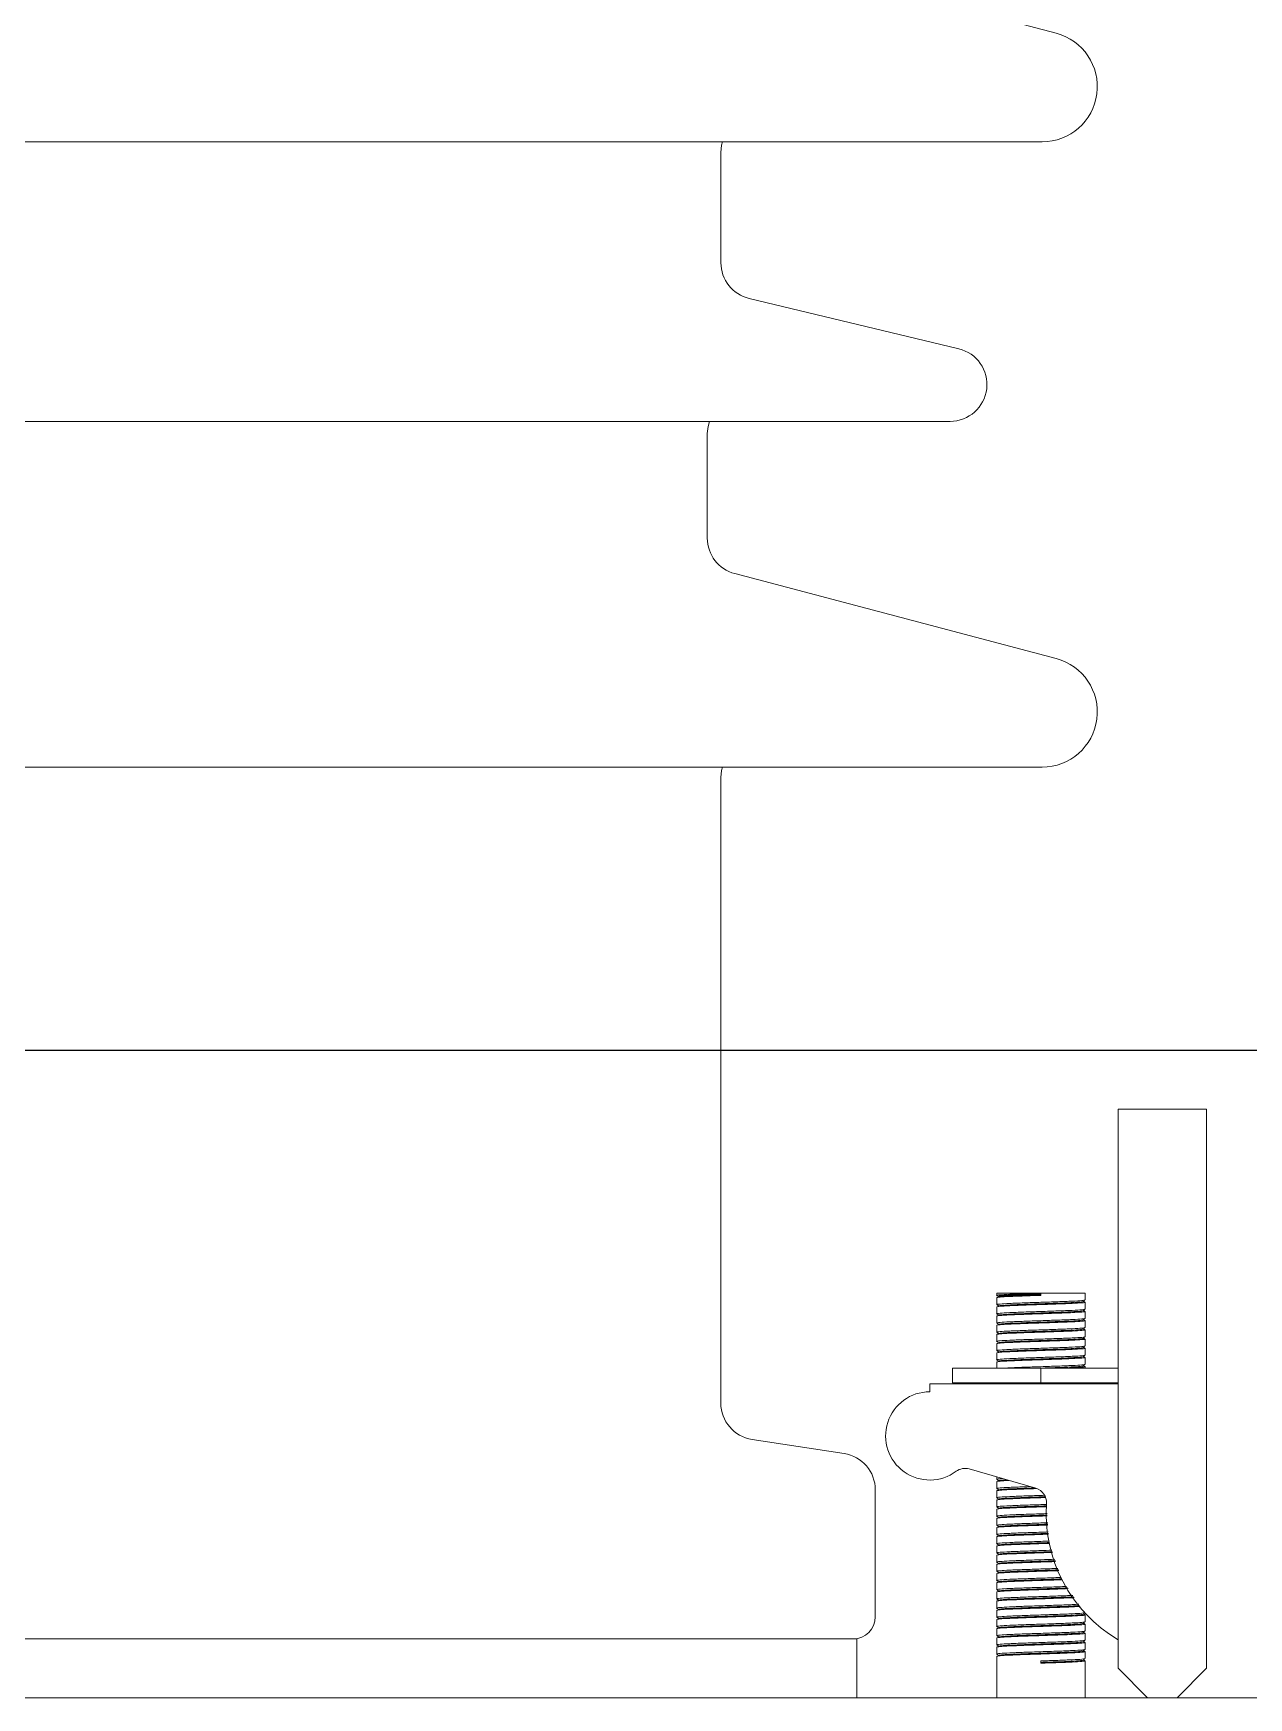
# Model space of a CAD drawing. Header units: millimetres. Extents: x 51507 to 66627, y -17810 to -7118.
# Drawn here: x 53338 to 53503.2, y -9228.1 to -9001.9 of the extents above; entities that cross this region are included whole.
import ezdxf

# ---------------------------------------------------------------- set-up
doc = ezdxf.new("R2010")
doc.units = ezdxf.units.MM
doc.header["$LTSCALE"] = 10
doc.layers.get('Defpoints').update_dxf_attribs({"lineweight": 25})
doc.layers.add('粗实线', color=4, linetype='Continuous', lineweight=18)

msp = doc.modelspace()

# ---------------------------------------------------------------- linework, layer by layer
at = {"layer": 'Defpoints'}
msp.add_line((51507.409, -9140.11), (66627.409, -9140.11), dxfattribs=at)
at = {"layer": '粗实线'}
for p, q in [((53476.994, -9001.861), (53433.298, -8990.307)), ((53239.741, -9016.611), (53475.076, -9016.611)), ((53431.418, -9033.043), (53431.418, -9018.043)), ((53463.744, -9044.75), (53435.25, -9037.905)), ((53252.241, -9054.611), (53462.576, -9054.611)), ((53429.576, -9070.473), (53429.576, -9056.269)), ((53476.994, -9086.861), (53433.298, -9075.307)), ((53239.741, -9101.611), (53475.076, -9101.611)), ((53431.409, -9188.052), (53431.418, -9103.043)), ((53497.409, -9148.112), (53485.409, -9148.112)), ((53485.409, -9148.112), (53485.409, -9183.112)), ((53497.409, -9148.112), (53497.409, -9183.112)), ((53468.909, -9173.112), (53468.909, -9173.424)), ((53468.909, -9173.112), (53474.909, -9173.112)), ((53468.909, -9173.733), (53468.909, -9174.674)), ((53474.909, -9173.112), (53474.909, -9173.42)), ((53474.909, -9173.112), (53480.909, -9173.112)), ((53480.909, -9174.049), (53480.909, -9173.112)), ((53480.909, -9175.299), (53480.909, -9174.358)), ((53468.909, -9174.983), (53468.909, -9175.924)), ((53468.909, -9176.233), (53468.909, -9177.174)), ((53480.909, -9176.549), (53480.909, -9175.608)), ((53468.909, -9177.483), (53468.909, -9178.424)), ((53468.909, -9178.733), (53468.909, -9179.674)), ((53480.909, -9177.799), (53480.909, -9176.858)), ((53480.909, -9179.049), (53480.909, -9178.108)), ((53468.909, -9179.983), (53468.909, -9180.924)), ((53468.909, -9181.233), (53468.909, -9182.174)), ((53480.909, -9180.299), (53480.909, -9179.358)), ((53480.909, -9181.549), (53480.909, -9180.608)), ((53462.909, -9183.324), (53462.909, -9185.324)), ((53474.909, -9183.324), (53462.909, -9183.324)), ((53468.909, -9182.483), (53468.909, -9183.324)), ((53474.909, -9183.324), (53474.909, -9185.324)), ((53485.409, -9183.324), (53474.909, -9183.324)), ((53480.909, -9182.799), (53480.909, -9181.858)), ((53480.909, -9183.324), (53480.909, -9183.108)), ((53485.409, -9183.112), (53485.409, -9224.112)), ((53497.409, -9183.112), (53497.409, -9224.112)), ((53459.81, -9185.424), (53459.81, -9186.524)), ((53485.409, -9185.424), (53459.81, -9185.424)), ((53474.909, -9185.324), (53462.909, -9185.324)), ((53468.909, -9185.324), (53468.909, -9185.424)), ((53485.409, -9185.324), (53474.909, -9185.324)), ((53448.169, -9194.921), (53435.649, -9192.995)), ((53465.151, -9197.016), (53474.222, -9199.649)), ((53468.909, -9198.107), (53468.909, -9198.424)), ((53468.909, -9198.733), (53468.909, -9199.674)), ((53452.409, -9217.112), (53452.409, -9199.863)), ((53468.909, -9199.983), (53468.909, -9200.924)), ((53468.909, -9201.233), (53468.909, -9202.174)), ((53468.909, -9202.483), (53468.909, -9203.424)), ((53468.909, -9203.733), (53468.909, -9204.674)), ((53468.909, -9204.983), (53468.909, -9205.924)), ((53468.909, -9206.233), (53468.909, -9207.174)), ((53468.909, -9207.483), (53468.909, -9208.424)), ((53468.909, -9208.733), (53468.909, -9209.674)), ((53468.909, -9209.983), (53468.909, -9210.924)), ((53468.909, -9211.233), (53468.909, -9212.174)), ((53468.909, -9212.483), (53468.909, -9213.424)), ((53468.909, -9213.733), (53468.909, -9214.674)), ((53468.909, -9214.983), (53468.909, -9215.924)), ((53468.909, -9216.233), (53468.909, -9217.174)), ((53480.909, -9217.799), (53480.909, -9216.858)), ((53468.909, -9217.483), (53468.909, -9218.424)), ((53468.909, -9218.733), (53468.909, -9219.674)), ((53480.909, -9219.049), (53480.909, -9218.108)), ((53480.909, -9220.299), (53480.909, -9219.358)), ((53357.409, -9220.112), (53306.673, -9220.112)), ((53449.909, -9220.112), (53357.409, -9220.112)), ((53449.909, -9228.112), (53449.909, -9220.112)), ((53468.909, -9219.983), (53468.909, -9220.924)), ((53468.909, -9221.233), (53468.909, -9222.174)), ((53480.909, -9221.549), (53480.909, -9220.608)), ((53480.909, -9222.799), (53480.909, -9221.858)), ((53468.909, -9222.483), (53468.909, -9228.112)), ((53474.909, -9223.42), (53474.909, -9223.112)), ((53480.909, -9228.112), (53480.909, -9223.108)), ((53485.409, -9224.112), (53489.409, -9228.112)), ((53493.409, -9228.112), (53497.409, -9224.112)), ((53177.409, -9228.112), (54157.409, -9228.112))]:
    msp.add_line(p, q, dxfattribs=at)
for points in [[(53431.418, -9018.043), (53431.514, -9017.068), (53431.627, -9016.611)], [(53429.576, -9056.269), (53429.673, -9055.293), (53429.859, -9054.611)], [(53431.418, -9103.043), (53431.514, -9102.067), (53431.627, -9101.611)]]:
    msp.add_lwpolyline(points, dxfattribs=at)
for centre, radius, start, end in [((53475.076, -9009.111), 7.5, 270, 75.18856), ((53436.418, -9033.043), 5, 180, 256.49205), ((53462.576, -9049.611), 5, 270, 76.49205), ((53434.576, -9070.473), 5, 180, 255.18856), ((53475.076, -9094.111), 7.5, 270, 75.18856), ((53459.81, -9192.524), 6, 90, 306.71656), ((53436.409, -9188.053), 5, 179.99382, 261.25384), ((53447.409, -9199.863), 5, 0, 81.25384), ((53464.593, -9198.937), 2, 73.81735, 126.71656), ((53473.665, -9201.569), 2, 356.18496, 73.81735), ((53495.616, -9203.033), 20, 176.18496, 239.31131), ((53449.409, -9217.112), 3, 270, 0)]:
    msp.add_arc(centre, radius, start, end, dxfattribs=at)
for points, knots in [([(53474.909, -9173.112), (53474.125, -9173.138), (53472.557, -9173.19), (53470.541, -9173.268), (53469.276, -9173.346), (53468.756, -9173.402), (53468.949, -9173.431), (53468.973, -9173.435)], [0, 0, 0, 0, 1.4695606, 2.9391213, 4.4086819, 5.8782426, 6.0836959, 6.0836959, 6.0836959, 6.0836959]), ([(53480.909, -9174.049), (53480.819, -9174.075), (53480.638, -9174.127), (53479.251, -9174.205), (53477.268, -9174.283), (53474.907, -9174.362), (53472.557, -9174.44), (53470.541, -9174.518), (53469.276, -9174.596), (53468.756, -9174.652), (53468.949, -9174.681), (53468.973, -9174.685)], [0, 0, 0, 0, 1.4860668, 2.9721336, 4.4582004, 5.9442673, 7.4303341, 8.9164009, 10.4024677, 11.8885345, 12.0962955, 12.0962955, 12.0962955, 12.0962955]), ([(53480.845, -9174.347), (53480.869, -9174.35), (53481.061, -9174.38), (53480.541, -9174.436), (53479.277, -9174.514), (53477.261, -9174.592), (53474.911, -9174.67), (53472.55, -9174.748), (53470.567, -9174.826), (53469.179, -9174.905), (53468.999, -9174.957), (53468.909, -9174.983)], [0, 0, 0, 0, 0.207761, 1.6938278, 3.1798946, 4.6659615, 6.1520283, 7.6380951, 9.1241619, 10.6102287, 12.0962955, 12.0962955, 12.0962955, 12.0962955]), ([(53468.918, -9173.435), (53468.95, -9173.453), (53469.014, -9173.49), (53469.077, -9173.527), (53469.109, -9173.545)], [0, 0, 0, 0, 0.11047373, 0.22094307, 0.22094307, 0.22094307, 0.22094307]), ([(53474.909, -9173.31), (53474.148, -9173.336), (53472.625, -9173.388), (53470.705, -9173.466), (53469.362, -9173.544), (53469.188, -9173.596), (53469.1, -9173.622)], [0, 0, 0, 0, 1.4558524, 2.9117047, 4.3675571, 5.8214592, 5.8214592, 5.8214592, 5.8214592]), ([(53480.718, -9174.247), (53480.631, -9174.273), (53480.456, -9174.326), (53479.113, -9174.404), (53477.192, -9174.482), (53474.909, -9174.56), (53472.625, -9174.638), (53470.705, -9174.716), (53469.362, -9174.794), (53469.188, -9174.846), (53469.1, -9174.872)], [0, 0, 0, 0, 1.455684, 2.9113679, 4.3670519, 5.8227359, 7.2784198, 8.7341038, 10.1897878, 11.6435217, 11.6435217, 11.6435217, 11.6435217]), ([(53480.708, -9174.17), (53480.74, -9174.152), (53480.804, -9174.115), (53480.868, -9174.078), (53480.9, -9174.06)], [0, 0, 0, 0, 0.11046934, 0.22094307, 0.22094307, 0.22094307, 0.22094307]), ([(53480.9, -9174.347), (53480.868, -9174.329), (53480.804, -9174.292), (53480.74, -9174.255), (53480.708, -9174.237)], [0, 0, 0, 0, 0.11047373, 0.22094307, 0.22094307, 0.22094307, 0.22094307]), ([(53480.837, -9175.311), (53480.757, -9175.333), (53480.581, -9175.381), (53479.246, -9175.455), (53477.269, -9175.533), (53474.907, -9175.612), (53472.557, -9175.69), (53470.541, -9175.768), (53469.276, -9175.846), (53468.756, -9175.902), (53468.949, -9175.931), (53468.973, -9175.935)], [0, 0, 0, 0, 1.2690968, 2.7753094, 4.281522, 5.7877346, 7.2939472, 8.8001598, 10.3063724, 11.812585, 12.0231626, 12.0231626, 12.0231626, 12.0231626]), ([(53480.837, -9176.561), (53480.757, -9176.583), (53480.581, -9176.631), (53479.246, -9176.705), (53477.269, -9176.783), (53474.907, -9176.862), (53472.557, -9176.94), (53470.541, -9177.018), (53469.276, -9177.096), (53468.756, -9177.152), (53468.949, -9177.181), (53468.973, -9177.185)], [0, 0, 0, 0, 1.2690968, 2.7753094, 4.281522, 5.7877346, 7.2939472, 8.8001598, 10.3063724, 11.812585, 12.0231626, 12.0231626, 12.0231626, 12.0231626]), ([(53480.845, -9175.597), (53480.869, -9175.6), (53481.061, -9175.63), (53480.541, -9175.686), (53479.277, -9175.764), (53477.261, -9175.842), (53474.911, -9175.92), (53472.55, -9175.998), (53470.567, -9176.076), (53469.179, -9176.155), (53468.999, -9176.207), (53468.909, -9176.233)], [0, 0, 0, 0, 0.207761, 1.6938278, 3.1798946, 4.6659615, 6.1520283, 7.6380951, 9.1241619, 10.6102287, 12.0962955, 12.0962955, 12.0962955, 12.0962955]), ([(53468.918, -9174.685), (53468.95, -9174.703), (53469.014, -9174.74), (53469.077, -9174.777), (53469.109, -9174.795)], [0, 0, 0, 0, 0.11047373, 0.22094307, 0.22094307, 0.22094307, 0.22094307]), ([(53468.918, -9175.935), (53468.95, -9175.953), (53469.014, -9175.99), (53469.077, -9176.027), (53469.109, -9176.045)], [0, 0, 0, 0, 0.11047373, 0.22094307, 0.22094307, 0.22094307, 0.22094307]), ([(53480.718, -9175.497), (53480.631, -9175.523), (53480.456, -9175.576), (53479.113, -9175.654), (53477.192, -9175.732), (53474.909, -9175.81), (53472.625, -9175.888), (53470.705, -9175.966), (53469.362, -9176.044), (53469.188, -9176.096), (53469.1, -9176.122)], [0, 0, 0, 0, 1.455684, 2.9113679, 4.3670519, 5.8227359, 7.2784198, 8.7341038, 10.1897878, 11.6435217, 11.6435217, 11.6435217, 11.6435217]), ([(53480.708, -9175.42), (53480.74, -9175.402), (53480.804, -9175.365), (53480.868, -9175.328), (53480.9, -9175.31)], [0, 0, 0, 0, 0.11046934, 0.22094307, 0.22094307, 0.22094307, 0.22094307]), ([(53480.9, -9175.597), (53480.868, -9175.579), (53480.804, -9175.542), (53480.74, -9175.505), (53480.708, -9175.487)], [0, 0, 0, 0, 0.11047373, 0.22094307, 0.22094307, 0.22094307, 0.22094307]), ([(53480.708, -9176.67), (53480.74, -9176.652), (53480.804, -9176.615), (53480.868, -9176.578), (53480.9, -9176.56)], [0, 0, 0, 0, 0.11046934, 0.22094307, 0.22094307, 0.22094307, 0.22094307]), ([(53480.909, -9177.799), (53480.819, -9177.825), (53480.638, -9177.877), (53479.251, -9177.955), (53477.268, -9178.033), (53474.907, -9178.112), (53472.557, -9178.19), (53470.541, -9178.268), (53469.276, -9178.346), (53468.756, -9178.402), (53468.949, -9178.431), (53468.973, -9178.435)], [0, 0, 0, 0, 1.4860668, 2.9721336, 4.4582004, 5.9442673, 7.4303341, 8.9164009, 10.4024677, 11.8885345, 12.0962955, 12.0962955, 12.0962955, 12.0962955]), ([(53480.845, -9176.847), (53480.869, -9176.85), (53481.061, -9176.88), (53480.541, -9176.936), (53479.277, -9177.014), (53477.261, -9177.092), (53474.911, -9177.17), (53472.55, -9177.248), (53470.567, -9177.326), (53469.179, -9177.405), (53468.999, -9177.457), (53468.909, -9177.483)], [0, 0, 0, 0, 0.207761, 1.6938278, 3.1798946, 4.6659615, 6.1520283, 7.6380951, 9.1241619, 10.6102287, 12.0962955, 12.0962955, 12.0962955, 12.0962955]), ([(53480.845, -9178.097), (53480.869, -9178.1), (53481.061, -9178.13), (53480.541, -9178.186), (53479.277, -9178.264), (53477.261, -9178.342), (53474.911, -9178.42), (53472.55, -9178.498), (53470.567, -9178.576), (53469.179, -9178.655), (53468.999, -9178.707), (53468.909, -9178.733)], [0, 0, 0, 0, 0.207761, 1.6938278, 3.1798946, 4.6659615, 6.1520283, 7.6380951, 9.1241619, 10.6102287, 12.0962955, 12.0962955, 12.0962955, 12.0962955]), ([(53468.918, -9177.185), (53468.95, -9177.203), (53469.014, -9177.24), (53469.077, -9177.277), (53469.109, -9177.295)], [0, 0, 0, 0, 0.11047373, 0.22094307, 0.22094307, 0.22094307, 0.22094307]), ([(53468.918, -9178.435), (53468.95, -9178.453), (53469.014, -9178.49), (53469.077, -9178.527), (53469.109, -9178.545)], [0, 0, 0, 0, 0.11047373, 0.22094307, 0.22094307, 0.22094307, 0.22094307]), ([(53480.718, -9176.747), (53480.631, -9176.773), (53480.456, -9176.826), (53479.113, -9176.904), (53477.192, -9176.982), (53474.909, -9177.06), (53472.625, -9177.138), (53470.705, -9177.216), (53469.362, -9177.294), (53469.188, -9177.346), (53469.1, -9177.372)], [0, 0, 0, 0, 1.455684, 2.9113679, 4.3670519, 5.8227359, 7.2784198, 8.7341038, 10.1897878, 11.6435217, 11.6435217, 11.6435217, 11.6435217]), ([(53480.718, -9177.997), (53480.631, -9178.023), (53480.456, -9178.076), (53479.113, -9178.154), (53477.192, -9178.232), (53474.909, -9178.31), (53472.625, -9178.388), (53470.705, -9178.466), (53469.362, -9178.544), (53469.188, -9178.596), (53469.1, -9178.622)], [0, 0, 0, 0, 1.455684, 2.9113679, 4.3670519, 5.8227359, 7.2784198, 8.7341038, 10.1897878, 11.6435217, 11.6435217, 11.6435217, 11.6435217]), ([(53480.9, -9176.847), (53480.868, -9176.829), (53480.804, -9176.792), (53480.74, -9176.755), (53480.708, -9176.737)], [0, 0, 0, 0, 0.11047373, 0.22094307, 0.22094307, 0.22094307, 0.22094307]), ([(53480.708, -9177.92), (53480.74, -9177.902), (53480.804, -9177.865), (53480.868, -9177.828), (53480.9, -9177.81)], [0, 0, 0, 0, 0.11046934, 0.22094307, 0.22094307, 0.22094307, 0.22094307]), ([(53480.9, -9178.097), (53480.868, -9178.079), (53480.804, -9178.042), (53480.74, -9178.005), (53480.708, -9177.987)], [0, 0, 0, 0, 0.11047373, 0.22094307, 0.22094307, 0.22094307, 0.22094307]), ([(53480.837, -9179.061), (53480.757, -9179.083), (53480.581, -9179.131), (53479.246, -9179.205), (53477.269, -9179.283), (53474.907, -9179.362), (53472.557, -9179.44), (53470.541, -9179.518), (53469.276, -9179.596), (53468.756, -9179.652), (53468.949, -9179.681), (53468.973, -9179.685)], [0, 0, 0, 0, 1.2690968, 2.7753094, 4.281522, 5.7877346, 7.2939472, 8.8001598, 10.3063724, 11.812585, 12.0231626, 12.0231626, 12.0231626, 12.0231626]), ([(53480.909, -9180.299), (53480.819, -9180.325), (53480.638, -9180.377), (53479.251, -9180.455), (53477.268, -9180.533), (53474.907, -9180.612), (53472.557, -9180.69), (53470.541, -9180.768), (53469.276, -9180.846), (53468.756, -9180.902), (53468.949, -9180.931), (53468.973, -9180.935)], [0, 0, 0, 0, 1.4860668, 2.9721336, 4.4582004, 5.9442673, 7.4303341, 8.9164009, 10.4024677, 11.8885345, 12.0962955, 12.0962955, 12.0962955, 12.0962955]), ([(53480.845, -9179.347), (53480.869, -9179.35), (53481.061, -9179.38), (53480.541, -9179.436), (53479.277, -9179.514), (53477.261, -9179.592), (53474.911, -9179.67), (53472.55, -9179.748), (53470.567, -9179.826), (53469.179, -9179.905), (53468.999, -9179.957), (53468.909, -9179.983)], [0, 0, 0, 0, 0.207761, 1.6938278, 3.1798946, 4.6659615, 6.1520283, 7.6380951, 9.1241619, 10.6102287, 12.0962955, 12.0962955, 12.0962955, 12.0962955]), ([(53480.845, -9180.597), (53480.869, -9180.6), (53481.061, -9180.63), (53480.541, -9180.686), (53479.277, -9180.764), (53477.261, -9180.842), (53474.911, -9180.92), (53472.55, -9180.998), (53470.567, -9181.076), (53469.179, -9181.155), (53468.999, -9181.207), (53468.909, -9181.233)], [0, 0, 0, 0, 0.207761, 1.6938278, 3.1798946, 4.6659615, 6.1520283, 7.6380951, 9.1241619, 10.6102287, 12.0962955, 12.0962955, 12.0962955, 12.0962955]), ([(53468.918, -9179.685), (53468.95, -9179.703), (53469.014, -9179.74), (53469.077, -9179.777), (53469.109, -9179.795)], [0, 0, 0, 0, 0.11047373, 0.22094307, 0.22094307, 0.22094307, 0.22094307]), ([(53468.918, -9180.935), (53468.95, -9180.953), (53469.014, -9180.99), (53469.077, -9181.027), (53469.109, -9181.045)], [0, 0, 0, 0, 0.11047373, 0.22094307, 0.22094307, 0.22094307, 0.22094307]), ([(53480.718, -9179.247), (53480.631, -9179.273), (53480.456, -9179.326), (53479.113, -9179.404), (53477.192, -9179.482), (53474.909, -9179.56), (53472.625, -9179.638), (53470.705, -9179.716), (53469.362, -9179.794), (53469.188, -9179.846), (53469.1, -9179.872)], [0, 0, 0, 0, 1.455684, 2.9113679, 4.3670519, 5.8227359, 7.2784198, 8.7341038, 10.1897878, 11.6435217, 11.6435217, 11.6435217, 11.6435217]), ([(53480.718, -9180.497), (53480.631, -9180.523), (53480.456, -9180.576), (53479.113, -9180.654), (53477.192, -9180.732), (53474.909, -9180.81), (53472.625, -9180.888), (53470.705, -9180.966), (53469.362, -9181.044), (53469.188, -9181.096), (53469.1, -9181.122)], [0, 0, 0, 0, 1.455684, 2.9113679, 4.3670519, 5.8227359, 7.2784198, 8.7341038, 10.1897878, 11.6435217, 11.6435217, 11.6435217, 11.6435217]), ([(53480.708, -9179.17), (53480.74, -9179.152), (53480.804, -9179.115), (53480.868, -9179.078), (53480.9, -9179.06)], [0, 0, 0, 0, 0.11046934, 0.22094307, 0.22094307, 0.22094307, 0.22094307]), ([(53480.9, -9179.347), (53480.868, -9179.329), (53480.804, -9179.292), (53480.74, -9179.255), (53480.708, -9179.237)], [0, 0, 0, 0, 0.11047373, 0.22094307, 0.22094307, 0.22094307, 0.22094307]), ([(53480.708, -9180.42), (53480.74, -9180.402), (53480.804, -9180.365), (53480.868, -9180.328), (53480.9, -9180.31)], [0, 0, 0, 0, 0.11046934, 0.22094307, 0.22094307, 0.22094307, 0.22094307]), ([(53480.9, -9180.597), (53480.868, -9180.579), (53480.804, -9180.542), (53480.74, -9180.505), (53480.708, -9180.487)], [0, 0, 0, 0, 0.11047373, 0.22094307, 0.22094307, 0.22094307, 0.22094307]), ([(53480.837, -9181.561), (53480.757, -9181.583), (53480.581, -9181.631), (53479.246, -9181.705), (53477.269, -9181.783), (53474.907, -9181.862), (53472.557, -9181.94), (53470.541, -9182.018), (53469.276, -9182.096), (53468.756, -9182.152), (53468.949, -9182.181), (53468.973, -9182.185)], [0, 0, 0, 0, 1.2690968, 2.7753094, 4.281522, 5.7877346, 7.2939472, 8.8001598, 10.3063724, 11.812585, 12.0231626, 12.0231626, 12.0231626, 12.0231626]), ([(53480.845, -9181.847), (53480.869, -9181.85), (53481.061, -9181.88), (53480.541, -9181.936), (53479.277, -9182.014), (53477.261, -9182.092), (53474.911, -9182.17), (53472.55, -9182.248), (53470.567, -9182.326), (53469.179, -9182.405), (53468.999, -9182.457), (53468.909, -9182.483)], [0, 0, 0, 0, 0.207761, 1.6938278, 3.1798946, 4.6659615, 6.1520283, 7.6380951, 9.1241619, 10.6102287, 12.0962955, 12.0962955, 12.0962955, 12.0962955]), ([(53468.918, -9182.185), (53468.95, -9182.203), (53469.014, -9182.24), (53469.077, -9182.277), (53469.109, -9182.295)], [0, 0, 0, 0, 0.11047373, 0.22094307, 0.22094307, 0.22094307, 0.22094307]), ([(53480.718, -9181.747), (53480.631, -9181.773), (53480.456, -9181.826), (53479.113, -9181.904), (53477.192, -9181.982), (53474.909, -9182.06), (53472.625, -9182.138), (53470.705, -9182.216), (53469.362, -9182.294), (53469.188, -9182.346), (53469.1, -9182.372)], [0, 0, 0, 0, 1.455684, 2.9113679, 4.3670519, 5.8227359, 7.2784198, 8.7341038, 10.1897878, 11.6435217, 11.6435217, 11.6435217, 11.6435217]), ([(53480.837, -9182.811), (53480.757, -9182.833), (53480.582, -9182.881), (53479.246, -9182.955), (53477.27, -9183.033), (53474.903, -9183.112), (53472.571, -9183.19), (53470.685, -9183.26), (53470.012, -9183.305), (53469.731, -9183.324)], [0, 0, 0, 0, 1.4281618, 3.1231589, 4.818156, 6.5131531, 8.2081502, 9.9031473, 11.1219291, 11.1219291, 11.1219291, 11.1219291]), ([(53480.718, -9182.997), (53480.631, -9183.023), (53480.456, -9183.076), (53479.11, -9183.154), (53477.2, -9183.232), (53475.515, -9183.289), (53474.643, -9183.319), (53474.511, -9183.324)], [0, 0, 0, 0, 1.4884585, 2.976917, 4.4653755, 5.9538341, 6.2203374, 6.2203374, 6.2203374, 6.2203374]), ([(53480.845, -9183.097), (53480.869, -9183.1), (53481.062, -9183.13), (53480.532, -9183.186), (53479.406, -9183.258), (53478.186, -9183.304), (53477.657, -9183.324)], [0, 0, 0, 0, 0.1602941, 1.3068406, 2.4533872, 3.333861, 3.333861, 3.333861, 3.333861]), ([(53480.708, -9181.67), (53480.74, -9181.652), (53480.804, -9181.615), (53480.868, -9181.578), (53480.9, -9181.56)], [0, 0, 0, 0, 0.11046934, 0.22094307, 0.22094307, 0.22094307, 0.22094307]), ([(53480.9, -9181.847), (53480.868, -9181.829), (53480.804, -9181.792), (53480.74, -9181.755), (53480.708, -9181.737)], [0, 0, 0, 0, 0.11047373, 0.22094307, 0.22094307, 0.22094307, 0.22094307]), ([(53480.708, -9182.92), (53480.74, -9182.902), (53480.804, -9182.865), (53480.868, -9182.828), (53480.9, -9182.81)], [0, 0, 0, 0, 0.11046934, 0.22094307, 0.22094307, 0.22094307, 0.22094307]), ([(53480.9, -9183.097), (53480.868, -9183.079), (53480.804, -9183.042), (53480.74, -9183.005), (53480.708, -9182.987)], [0, 0, 0, 0, 0.11047373, 0.22094307, 0.22094307, 0.22094307, 0.22094307]), ([(53480.763, -9185.324), (53480.71, -9185.342), (53480.611, -9185.375), (53479.972, -9185.408), (53479.673, -9185.424)], [0, 0, 0, 0, 0.5834743, 1.0967668, 1.0967668, 1.0967668, 1.0967668]), ([(53480.708, -9185.42), (53480.74, -9185.402), (53480.796, -9185.37), (53480.851, -9185.338), (53480.875, -9185.324)], [0, 0, 0, 0, 0.11046936, 0.19223137, 0.19223137, 0.19223137, 0.19223137]), ([(53469.67, -9198.328), (53469.565, -9198.334), (53469.009, -9198.366), (53468.76, -9198.402), (53468.949, -9198.431), (53468.973, -9198.435)], [0, 0, 0, 0, 0.14443909, 0.76087231, 0.84705335, 0.84705335, 0.84705335, 0.84705335]), ([(53470.552, -9198.583), (53470.095, -9198.607), (53469.138, -9198.657), (53468.987, -9198.707), (53468.909, -9198.733)], [0, 0, 0, 0, 0.7881783, 1.6525154, 1.6525154, 1.6525154, 1.6525154]), ([(53468.918, -9198.435), (53468.95, -9198.453), (53469.014, -9198.49), (53469.077, -9198.527), (53469.109, -9198.545)], [0, 0, 0, 0, 0.11047373, 0.22094307, 0.22094307, 0.22094307, 0.22094307]), ([(53470.263, -9198.5), (53469.994, -9198.514), (53469.257, -9198.555), (53469.161, -9198.596), (53469.1, -9198.622)], [0, 0, 0, 0, 0.4272775, 1.1724574, 1.1724574, 1.1724574, 1.1724574]), ([(53473.409, -9199.413), (53473.14, -9199.422), (53472.096, -9199.457), (53470.549, -9199.518), (53469.274, -9199.596), (53468.756, -9199.652), (53468.949, -9199.681), (53468.973, -9199.685)], [0, 0, 0, 0, 0.4558541, 1.7703375, 3.0848208, 4.3993042, 4.5830768, 4.5830768, 4.5830768, 4.5830768]), ([(53475.366, -9200.596), (53475.214, -9200.601), (53474.298, -9200.632), (53472.55, -9200.69), (53470.543, -9200.768), (53469.276, -9200.846), (53468.756, -9200.902), (53468.949, -9200.931), (53468.973, -9200.935)], [0, 0, 0, 0, 0.3004887, 1.8080814, 3.3156741, 4.8232669, 6.3308596, 6.5416301, 6.5416301, 6.5416301, 6.5416301]), ([(53474.332, -9199.69), (53473.746, -9199.709), (53472.375, -9199.755), (53470.569, -9199.826), (53469.179, -9199.905), (53468.999, -9199.957), (53468.909, -9199.983)], [0, 0, 0, 0, 1.0858701, 2.5358211, 3.9857722, 5.4357233, 5.4357233, 5.4357233, 5.4357233]), ([(53475.546, -9200.899), (53475.334, -9200.906), (53474.36, -9200.939), (53472.543, -9200.998), (53470.569, -9201.076), (53469.179, -9201.155), (53468.999, -9201.207), (53468.909, -9201.233)], [0, 0, 0, 0, 0.4311272, 1.9857744, 3.5404215, 5.0950686, 6.6497158, 6.6497158, 6.6497158, 6.6497158]), ([(53468.918, -9199.685), (53468.95, -9199.703), (53469.014, -9199.74), (53469.077, -9199.777), (53469.109, -9199.795)], [0, 0, 0, 0, 0.11047373, 0.22094307, 0.22094307, 0.22094307, 0.22094307]), ([(53468.918, -9200.935), (53468.95, -9200.953), (53469.014, -9200.99), (53469.077, -9201.027), (53469.109, -9201.045)], [0, 0, 0, 0, 0.11047373, 0.22094307, 0.22094307, 0.22094307, 0.22094307]), ([(53474.024, -9199.591), (53473.569, -9199.607), (53472.357, -9199.648), (53470.709, -9199.716), (53469.361, -9199.794), (53469.187, -9199.846), (53469.1, -9199.872)], [0, 0, 0, 0, 0.8253027, 2.1962086, 3.5671145, 4.9361839, 4.9361839, 4.9361839, 4.9361839]), ([(53475.481, -9200.79), (53475.291, -9200.797), (53474.362, -9200.829), (53472.618, -9200.888), (53470.707, -9200.966), (53469.362, -9201.044), (53469.187, -9201.096), (53469.1, -9201.122)], [0, 0, 0, 0, 0.386842, 1.8891913, 3.3915406, 4.8938898, 6.3942266, 6.3942266, 6.3942266, 6.3942266]), ([(53475.669, -9201.836), (53475.417, -9201.844), (53474.401, -9201.879), (53472.55, -9201.94), (53470.543, -9202.018), (53469.276, -9202.096), (53468.756, -9202.152), (53468.949, -9202.181), (53468.973, -9202.185)], [0, 0, 0, 0, 0.5070935, 2.0379907, 3.5688879, 5.099785, 6.6306822, 6.8447108, 6.8447108, 6.8447108, 6.8447108]), ([(53475.752, -9203.083), (53475.472, -9203.092), (53474.429, -9203.128), (53472.55, -9203.19), (53470.543, -9203.268), (53469.276, -9203.346), (53468.756, -9203.402), (53468.949, -9203.431), (53468.973, -9203.435)], [0, 0, 0, 0, 0.5641228, 2.1011076, 3.6380924, 5.1750772, 6.712062, 6.9269417, 6.9269417, 6.9269417, 6.9269417]), ([(53475.69, -9202.144), (53475.43, -9202.152), (53474.409, -9202.187), (53472.543, -9202.248), (53470.569, -9202.326), (53469.179, -9202.405), (53468.999, -9202.457), (53468.909, -9202.483)], [0, 0, 0, 0, 0.5323546, 2.0977433, 3.663132, 5.2285206, 6.7939093, 6.7939093, 6.7939093, 6.7939093]), ([(53475.772, -9203.391), (53475.485, -9203.401), (53474.437, -9203.436), (53472.543, -9203.498), (53470.569, -9203.576), (53469.179, -9203.655), (53468.999, -9203.707), (53468.909, -9203.733)], [0, 0, 0, 0, 0.5906348, 2.1620112, 3.7333877, 5.3047641, 6.8761406, 6.8761406, 6.8761406, 6.8761406]), ([(53468.918, -9202.185), (53468.95, -9202.203), (53469.014, -9202.24), (53469.077, -9202.277), (53469.109, -9202.295)], [0, 0, 0, 0, 0.11047373, 0.22094307, 0.22094307, 0.22094307, 0.22094307]), ([(53468.918, -9203.435), (53468.95, -9203.453), (53469.014, -9203.49), (53469.077, -9203.527), (53469.109, -9203.545)], [0, 0, 0, 0, 0.11047373, 0.22094307, 0.22094307, 0.22094307, 0.22094307]), ([(53475.682, -9202.033), (53475.425, -9202.042), (53474.431, -9202.077), (53472.618, -9202.138), (53470.707, -9202.216), (53469.362, -9202.294), (53469.187, -9202.346), (53469.1, -9202.372)], [0, 0, 0, 0, 0.5280036, 2.045383, 3.5627624, 5.0801419, 6.5954886, 6.5954886, 6.5954886, 6.5954886]), ([(53475.765, -9203.28), (53475.48, -9203.29), (53474.459, -9203.326), (53472.619, -9203.388), (53470.707, -9203.466), (53469.362, -9203.544), (53469.187, -9203.596), (53469.1, -9203.622)], [0, 0, 0, 0, 0.586391, 2.1097326, 3.6330743, 5.156416, 6.677717, 6.677717, 6.677717, 6.677717]), ([(53475.834, -9204.33), (53475.527, -9204.341), (53474.457, -9204.377), (53472.551, -9204.44), (53470.543, -9204.518), (53469.276, -9204.596), (53468.756, -9204.652), (53468.949, -9204.681), (53468.973, -9204.685)], [0, 0, 0, 0, 0.6215494, 2.1645258, 3.7075023, 5.2504788, 6.7934552, 7.0091726, 7.0091726, 7.0091726, 7.0091726]), ([(53475.916, -9205.577), (53475.582, -9205.589), (53474.485, -9205.626), (53472.551, -9205.69), (53470.543, -9205.768), (53469.276, -9205.846), (53468.756, -9205.902), (53468.949, -9205.931), (53468.973, -9205.935)], [0, 0, 0, 0, 0.6793637, 2.2282382, 3.7771126, 5.3259871, 6.8748616, 7.0914035, 7.0914035, 7.0914035, 7.0914035]), ([(53475.854, -9204.638), (53475.54, -9204.649), (53474.465, -9204.686), (53472.544, -9204.748), (53470.569, -9204.826), (53469.179, -9204.905), (53468.999, -9204.957), (53468.909, -9204.983)], [0, 0, 0, 0, 0.6493036, 2.2265707, 3.8038377, 5.3811048, 6.9583718, 6.9583718, 6.9583718, 6.9583718]), ([(53475.936, -9205.885), (53475.595, -9205.897), (53474.493, -9205.935), (53472.544, -9205.998), (53470.569, -9206.076), (53469.179, -9206.155), (53468.999, -9206.207), (53468.909, -9206.233)], [0, 0, 0, 0, 0.7083517, 2.2914145, 3.8744774, 5.4575402, 7.040603, 7.040603, 7.040603, 7.040603]), ([(53468.918, -9204.685), (53468.95, -9204.703), (53469.014, -9204.74), (53469.077, -9204.777), (53469.109, -9204.795)], [0, 0, 0, 0, 0.11047373, 0.22094307, 0.22094307, 0.22094307, 0.22094307]), ([(53468.918, -9205.935), (53468.95, -9205.953), (53469.014, -9205.99), (53469.077, -9206.027), (53469.109, -9206.045)], [0, 0, 0, 0, 0.11047373, 0.22094307, 0.22094307, 0.22094307, 0.22094307]), ([(53475.847, -9204.527), (53475.535, -9204.538), (53474.487, -9204.575), (53472.619, -9204.638), (53470.707, -9204.716), (53469.362, -9204.794), (53469.187, -9204.846), (53469.1, -9204.872)], [0, 0, 0, 0, 0.6451771, 2.1743813, 3.7035855, 5.2327897, 6.7599453, 6.7599453, 6.7599453, 6.7599453]), ([(53475.929, -9205.774), (53475.59, -9205.786), (53474.515, -9205.824), (53472.619, -9205.888), (53470.707, -9205.966), (53469.362, -9206.044), (53469.187, -9206.096), (53469.1, -9206.122)], [0, 0, 0, 0, 0.704352, 2.2393215, 3.774291, 5.3092605, 6.8421737, 6.8421737, 6.8421737, 6.8421737]), ([(53475.998, -9206.824), (53475.637, -9206.837), (53474.513, -9206.875), (53472.551, -9206.94), (53470.543, -9207.018), (53469.276, -9207.096), (53468.756, -9207.152), (53468.949, -9207.181), (53468.973, -9207.185)], [0, 0, 0, 0, 0.7375568, 2.2922378, 3.8469188, 5.4015997, 6.9562807, 7.1736344, 7.1736344, 7.1736344, 7.1736344]), ([(53476.382, -9208.061), (53475.893, -9208.078), (53474.644, -9208.121), (53472.552, -9208.19), (53470.542, -9208.268), (53469.276, -9208.346), (53468.756, -9208.402), (53468.949, -9208.431), (53468.973, -9208.435)], [0, 0, 0, 0, 1.0141257, 2.5947759, 4.1754261, 5.7560762, 7.3367264, 7.5577108, 7.5577108, 7.5577108, 7.5577108]), ([(53476.063, -9207.131), (53475.68, -9207.144), (53474.536, -9207.183), (53472.544, -9207.248), (53470.568, -9207.326), (53469.179, -9207.405), (53468.999, -9207.457), (53468.909, -9207.483)], [0, 0, 0, 0, 0.7999247, 2.3917251, 3.9835255, 5.5753259, 7.1671264, 7.1671264, 7.1671264, 7.1671264]), ([(53476.487, -9208.367), (53475.964, -9208.384), (53474.68, -9208.428), (53472.545, -9208.498), (53470.568, -9208.576), (53469.179, -9208.655), (53468.999, -9208.707), (53468.909, -9208.733)], [0, 0, 0, 0, 1.1129704, 2.7325703, 4.3521702, 5.9717701, 7.59137, 7.59137, 7.59137, 7.59137]), ([(53468.918, -9207.185), (53468.95, -9207.203), (53469.014, -9207.24), (53469.077, -9207.277), (53469.109, -9207.295)], [0, 0, 0, 0, 0.11047373, 0.22094307, 0.22094307, 0.22094307, 0.22094307]), ([(53476.025, -9207.021), (53475.655, -9207.034), (53474.547, -9207.073), (53472.619, -9207.138), (53470.707, -9207.216), (53469.362, -9207.294), (53469.187, -9207.346), (53469.1, -9207.372)], [0, 0, 0, 0, 0.7739276, 2.3155091, 3.8570906, 5.3986722, 6.9381886, 6.9381886, 6.9381886, 6.9381886]), ([(53476.449, -9208.256), (53475.938, -9208.274), (53474.692, -9208.318), (53472.62, -9208.388), (53470.706, -9208.466), (53469.362, -9208.544), (53469.187, -9208.596), (53469.1, -9208.622)], [0, 0, 0, 0, 1.0870643, 2.6563957, 4.2257271, 5.7950585, 7.3622877, 7.3622877, 7.3622877, 7.3622877]), ([(53476.806, -9209.297), (53476.177, -9209.318), (53474.788, -9209.366), (53472.552, -9209.44), (53470.542, -9209.518), (53469.276, -9209.596), (53468.756, -9209.652), (53468.949, -9209.681), (53468.973, -9209.685)], [0, 0, 0, 0, 1.3280308, 2.9353338, 4.5426368, 6.1499398, 7.7572428, 7.9819533, 7.9819533, 7.9819533, 7.9819533]), ([(53477.23, -9210.532), (53477.222, -9210.533), (53476.565, -9210.559), (53474.873, -9210.612), (53472.566, -9210.69), (53470.538, -9210.768), (53469.277, -9210.846), (53468.756, -9210.902), (53468.949, -9210.931), (53468.973, -9210.935)], [0, 0, 0, 0, 0.0209482, 1.652366, 3.2837839, 4.9152017, 6.5466196, 8.1780374, 8.4061194, 8.4061194, 8.4061194, 8.4061194]), ([(53476.911, -9209.602), (53476.248, -9209.625), (53474.825, -9209.674), (53472.545, -9209.748), (53470.568, -9209.826), (53469.179, -9209.905), (53468.999, -9209.957), (53468.909, -9209.983)], [0, 0, 0, 0, 1.4344458, 3.0797377, 4.7250297, 6.3703217, 8.0156136, 8.0156136, 8.0156136, 8.0156136]), ([(53468.918, -9208.435), (53468.95, -9208.453), (53469.014, -9208.49), (53469.077, -9208.527), (53469.109, -9208.545)], [0, 0, 0, 0, 0.11047373, 0.22094307, 0.22094307, 0.22094307, 0.22094307]), ([(53468.918, -9209.685), (53468.95, -9209.703), (53469.014, -9209.74), (53469.077, -9209.777), (53469.109, -9209.795)], [0, 0, 0, 0, 0.11047373, 0.22094307, 0.22094307, 0.22094307, 0.22094307]), ([(53476.873, -9209.491), (53476.222, -9209.514), (53474.836, -9209.563), (53472.621, -9209.638), (53470.706, -9209.716), (53469.362, -9209.794), (53469.187, -9209.846), (53469.1, -9209.872)], [0, 0, 0, 0, 1.4088678, 3.0037817, 4.5986956, 6.1936095, 7.7863868, 7.7863868, 7.7863868, 7.7863868]), ([(53477.653, -9211.765), (53477.506, -9211.771), (53476.723, -9211.803), (53474.883, -9211.862), (53472.564, -9211.94), (53470.539, -9212.018), (53469.277, -9212.096), (53468.756, -9212.152), (53468.949, -9212.181), (53468.973, -9212.185)], [0, 0, 0, 0, 0.3785226, 2.0227607, 3.6669988, 5.3112368, 6.9554749, 8.599713, 8.8295872, 8.8295872, 8.8295872, 8.8295872]), ([(53477.334, -9210.837), (53477.291, -9210.839), (53476.604, -9210.866), (53474.878, -9210.92), (53472.558, -9210.998), (53470.565, -9211.076), (53469.18, -9211.155), (53468.999, -9211.207), (53468.909, -9211.233)], [0, 0, 0, 0, 0.1108049, 1.7765671, 3.4423293, 5.1080915, 6.7738536, 8.4396158, 8.4396158, 8.4396158, 8.4396158]), ([(53477.792, -9212.069), (53477.6, -9212.076), (53476.775, -9212.11), (53474.887, -9212.17), (53472.556, -9212.248), (53470.565, -9212.326), (53469.18, -9212.405), (53468.999, -9212.457), (53468.909, -9212.483)], [0, 0, 0, 0, 0.505872, 2.1841449, 3.8624177, 5.5406906, 7.2189635, 8.8972363, 8.8972363, 8.8972363, 8.8972363]), ([(53468.918, -9210.935), (53468.95, -9210.953), (53469.014, -9210.99), (53469.077, -9211.027), (53469.109, -9211.045)], [0, 0, 0, 0, 0.11047373, 0.22094307, 0.22094307, 0.22094307, 0.22094307]), ([(53468.918, -9212.185), (53468.95, -9212.203), (53469.014, -9212.24), (53469.077, -9212.277), (53469.109, -9212.295)], [0, 0, 0, 0, 0.11047373, 0.22094307, 0.22094307, 0.22094307, 0.22094307]), ([(53477.296, -9210.725), (53477.242, -9210.727), (53476.564, -9210.756), (53474.88, -9210.81), (53472.633, -9210.888), (53470.703, -9210.966), (53469.363, -9211.044), (53469.188, -9211.096), (53469.1, -9211.122)], [0, 0, 0, 0, 0.1406289, 1.75497, 3.3693111, 4.9836522, 6.5979933, 8.2101718, 8.2101718, 8.2101718, 8.2101718]), ([(53477.719, -9211.957), (53477.528, -9211.966), (53476.722, -9212), (53474.888, -9212.06), (53472.631, -9212.138), (53470.704, -9212.216), (53469.363, -9212.294), (53469.188, -9212.346), (53469.1, -9212.372)], [0, 0, 0, 0, 0.5064922, 2.1323229, 3.7581537, 5.3839844, 7.0098152, 8.6334679, 8.6334679, 8.6334679, 8.6334679]), ([(53478.412, -9212.985), (53478.024, -9213.001), (53477.011, -9213.043), (53474.894, -9213.112), (53472.561, -9213.19), (53470.54, -9213.268), (53469.277, -9213.346), (53468.756, -9213.402), (53468.949, -9213.431), (53468.973, -9213.435)], [0, 0, 0, 0, 1.0326772, 2.6974949, 4.3623127, 6.0271304, 7.6919481, 9.3567659, 9.5895173, 9.5895173, 9.5895173, 9.5895173]), ([(53479.235, -9214.2), (53479.208, -9214.202), (53478.753, -9214.23), (53477.214, -9214.283), (53474.921, -9214.362), (53472.553, -9214.44), (53470.542, -9214.518), (53469.276, -9214.596), (53468.756, -9214.652), (53468.949, -9214.681), (53468.973, -9214.685)], [0, 0, 0, 0, 0.1084194, 1.7868133, 3.4652072, 5.1436011, 6.8219949, 8.5003888, 10.1787827, 10.4134322, 10.4134322, 10.4134322, 10.4134322]), ([(53478.616, -9213.285), (53478.164, -9213.304), (53477.088, -9213.349), (53474.898, -9213.42), (53472.553, -9213.498), (53470.566, -9213.576), (53469.18, -9213.655), (53468.999, -9213.707), (53468.909, -9213.733)], [0, 0, 0, 0, 1.2309789, 2.92921, 4.6274412, 6.3256724, 8.0239036, 9.7221347, 9.7221347, 9.7221347, 9.7221347]), ([(53479.436, -9214.497), (53479.345, -9214.503), (53478.84, -9214.534), (53477.225, -9214.592), (53474.92, -9214.67), (53472.547, -9214.748), (53470.568, -9214.826), (53469.179, -9214.905), (53468.999, -9214.957), (53468.909, -9214.983)], [0, 0, 0, 0, 0.3713865, 2.0667534, 3.7621202, 5.4574871, 7.152854, 8.8482208, 10.5435877, 10.5435877, 10.5435877, 10.5435877]), ([(53468.918, -9213.435), (53468.95, -9213.453), (53469.014, -9213.49), (53469.077, -9213.527), (53469.109, -9213.545)], [0, 0, 0, 0, 0.11047373, 0.22094307, 0.22094307, 0.22094307, 0.22094307]), ([(53468.918, -9214.685), (53468.95, -9214.703), (53469.014, -9214.74), (53469.077, -9214.777), (53469.109, -9214.795)], [0, 0, 0, 0, 0.11047373, 0.22094307, 0.22094307, 0.22094307, 0.22094307]), ([(53478.54, -9213.173), (53478.089, -9213.193), (53477.035, -9213.238), (53474.898, -9213.31), (53472.628, -9213.388), (53470.704, -9213.466), (53469.362, -9213.544), (53469.188, -9213.596), (53469.1, -9213.622)], [0, 0, 0, 0, 1.2295913, 2.8751657, 4.5207401, 6.1663145, 7.8118889, 9.4552589, 9.4552589, 9.4552589, 9.4552589]), ([(53479.359, -9214.382), (53479.251, -9214.39), (53478.744, -9214.423), (53477.155, -9214.482), (53474.919, -9214.56), (53472.622, -9214.638), (53470.706, -9214.716), (53469.362, -9214.794), (53469.188, -9214.846), (53469.1, -9214.872)], [0, 0, 0, 0, 0.4456466, 2.0842743, 3.722902, 5.3615298, 7.0001575, 8.6387852, 10.2752178, 10.2752178, 10.2752178, 10.2752178]), ([(53480.049, -9215.401), (53479.778, -9215.419), (53479.115, -9215.463), (53477.247, -9215.533), (53474.913, -9215.612), (53472.556, -9215.69), (53470.541, -9215.768), (53469.276, -9215.846), (53468.756, -9215.902), (53468.949, -9215.931), (53468.973, -9215.935)], [0, 0, 0, 0, 1.1345196, 2.7785312, 4.4225427, 6.0665543, 7.7105659, 9.3545775, 10.9985891, 11.2284318, 11.2284318, 11.2284318, 11.2284318]), ([(53480.837, -9216.561), (53480.757, -9216.583), (53480.581, -9216.631), (53479.246, -9216.705), (53477.269, -9216.783), (53474.907, -9216.862), (53472.557, -9216.94), (53470.541, -9217.018), (53469.276, -9217.096), (53468.756, -9217.152), (53468.949, -9217.181), (53468.973, -9217.185)], [0, 0, 0, 0, 1.2690968, 2.7753094, 4.281522, 5.7877346, 7.2939472, 8.8001598, 10.3063724, 11.812585, 12.0231626, 12.0231626, 12.0231626, 12.0231626]), ([(53480.25, -9215.698), (53479.922, -9215.72), (53479.207, -9215.768), (53477.25, -9215.842), (53474.913, -9215.92), (53472.549, -9215.998), (53470.567, -9216.076), (53469.179, -9216.155), (53468.999, -9216.207), (53468.909, -9216.233)], [0, 0, 0, 0, 1.401546, 3.0610549, 4.7205637, 6.3800726, 8.0395815, 9.6990903, 11.3585992, 11.3585992, 11.3585992, 11.3585992]), ([(53480.845, -9216.847), (53480.869, -9216.85), (53481.061, -9216.88), (53480.541, -9216.936), (53479.277, -9217.014), (53477.261, -9217.092), (53474.911, -9217.17), (53472.55, -9217.248), (53470.567, -9217.326), (53469.179, -9217.405), (53468.999, -9217.457), (53468.909, -9217.483)], [0, 0, 0, 0, 0.207761, 1.6938278, 3.1798946, 4.6659615, 6.1520283, 7.6380951, 9.1241619, 10.6102287, 12.0962955, 12.0962955, 12.0962955, 12.0962955]), ([(53468.918, -9215.935), (53468.95, -9215.953), (53469.014, -9215.99), (53469.077, -9216.027), (53469.109, -9216.045)], [0, 0, 0, 0, 0.11047373, 0.22094307, 0.22094307, 0.22094307, 0.22094307]), ([(53468.918, -9217.185), (53468.95, -9217.203), (53469.014, -9217.24), (53469.077, -9217.277), (53469.109, -9217.295)], [0, 0, 0, 0, 0.11047373, 0.22094307, 0.22094307, 0.22094307, 0.22094307]), ([(53480.171, -9215.582), (53479.829, -9215.606), (53479.113, -9215.656), (53477.178, -9215.732), (53474.913, -9215.81), (53472.624, -9215.888), (53470.705, -9215.966), (53469.362, -9216.044), (53469.188, -9216.096), (53469.1, -9216.122)], [0, 0, 0, 0, 1.4706761, 3.0741354, 4.6775947, 6.281054, 7.8845133, 9.4879726, 11.0892839, 11.0892839, 11.0892839, 11.0892839]), ([(53480.718, -9216.747), (53480.631, -9216.773), (53480.456, -9216.826), (53479.113, -9216.904), (53477.192, -9216.982), (53474.909, -9217.06), (53472.625, -9217.138), (53470.705, -9217.216), (53469.362, -9217.294), (53469.188, -9217.346), (53469.1, -9217.372)], [0, 0, 0, 0, 1.455684, 2.9113679, 4.3670519, 5.8227359, 7.2784198, 8.7341038, 10.1897878, 11.6435217, 11.6435217, 11.6435217, 11.6435217]), ([(53480.708, -9216.67), (53480.74, -9216.652), (53480.804, -9216.615), (53480.868, -9216.578), (53480.9, -9216.56)], [0, 0, 0, 0, 0.11046934, 0.22094307, 0.22094307, 0.22094307, 0.22094307]), ([(53480.9, -9216.847), (53480.868, -9216.829), (53480.804, -9216.792), (53480.74, -9216.755), (53480.708, -9216.737)], [0, 0, 0, 0, 0.11047373, 0.22094307, 0.22094307, 0.22094307, 0.22094307]), ([(53480.909, -9217.799), (53480.819, -9217.825), (53480.638, -9217.877), (53479.251, -9217.955), (53477.268, -9218.033), (53474.907, -9218.112), (53472.557, -9218.19), (53470.541, -9218.268), (53469.276, -9218.346), (53468.756, -9218.402), (53468.949, -9218.431), (53468.973, -9218.435)], [0, 0, 0, 0, 1.4860668, 2.9721336, 4.4582004, 5.9442673, 7.4303341, 8.9164009, 10.4024677, 11.8885345, 12.0962955, 12.0962955, 12.0962955, 12.0962955]), ([(53480.837, -9219.061), (53480.757, -9219.083), (53480.581, -9219.131), (53479.246, -9219.205), (53477.269, -9219.283), (53474.907, -9219.362), (53472.557, -9219.44), (53470.541, -9219.518), (53469.276, -9219.596), (53468.756, -9219.652), (53468.949, -9219.681), (53468.973, -9219.685)], [0, 0, 0, 0, 1.2690968, 2.7753094, 4.281522, 5.7877346, 7.2939472, 8.8001598, 10.3063724, 11.812585, 12.0231626, 12.0231626, 12.0231626, 12.0231626]), ([(53480.845, -9218.097), (53480.869, -9218.1), (53481.061, -9218.13), (53480.541, -9218.186), (53479.277, -9218.264), (53477.261, -9218.342), (53474.911, -9218.42), (53472.55, -9218.498), (53470.567, -9218.576), (53469.179, -9218.655), (53468.999, -9218.707), (53468.909, -9218.733)], [0, 0, 0, 0, 0.207761, 1.6938278, 3.1798946, 4.6659615, 6.1520283, 7.6380951, 9.1241619, 10.6102287, 12.0962955, 12.0962955, 12.0962955, 12.0962955]), ([(53480.845, -9219.347), (53480.869, -9219.35), (53481.061, -9219.38), (53480.541, -9219.436), (53479.277, -9219.514), (53477.261, -9219.592), (53474.911, -9219.67), (53472.55, -9219.748), (53470.567, -9219.826), (53469.179, -9219.905), (53468.999, -9219.957), (53468.909, -9219.983)], [0, 0, 0, 0, 0.207761, 1.6938278, 3.1798946, 4.6659615, 6.1520283, 7.6380951, 9.1241619, 10.6102287, 12.0962955, 12.0962955, 12.0962955, 12.0962955]), ([(53468.918, -9218.435), (53468.95, -9218.453), (53469.014, -9218.49), (53469.077, -9218.527), (53469.109, -9218.545)], [0, 0, 0, 0, 0.11047373, 0.22094307, 0.22094307, 0.22094307, 0.22094307]), ([(53468.918, -9219.685), (53468.95, -9219.703), (53469.014, -9219.74), (53469.077, -9219.777), (53469.109, -9219.795)], [0, 0, 0, 0, 0.11047373, 0.22094307, 0.22094307, 0.22094307, 0.22094307]), ([(53480.718, -9217.997), (53480.631, -9218.023), (53480.456, -9218.076), (53479.113, -9218.154), (53477.192, -9218.232), (53474.909, -9218.31), (53472.625, -9218.388), (53470.705, -9218.466), (53469.362, -9218.544), (53469.188, -9218.596), (53469.1, -9218.622)], [0, 0, 0, 0, 1.455684, 2.9113679, 4.3670519, 5.8227359, 7.2784198, 8.7341038, 10.1897878, 11.6435217, 11.6435217, 11.6435217, 11.6435217]), ([(53480.718, -9219.247), (53480.631, -9219.273), (53480.456, -9219.326), (53479.113, -9219.404), (53477.192, -9219.482), (53474.909, -9219.56), (53472.625, -9219.638), (53470.705, -9219.716), (53469.362, -9219.794), (53469.188, -9219.846), (53469.1, -9219.872)], [0, 0, 0, 0, 1.455684, 2.9113679, 4.3670519, 5.8227359, 7.2784198, 8.7341038, 10.1897878, 11.6435217, 11.6435217, 11.6435217, 11.6435217]), ([(53480.708, -9217.92), (53480.74, -9217.902), (53480.804, -9217.865), (53480.868, -9217.828), (53480.9, -9217.81)], [0, 0, 0, 0, 0.11046934, 0.22094307, 0.22094307, 0.22094307, 0.22094307]), ([(53480.9, -9218.097), (53480.868, -9218.079), (53480.804, -9218.042), (53480.74, -9218.005), (53480.708, -9217.987)], [0, 0, 0, 0, 0.11047373, 0.22094307, 0.22094307, 0.22094307, 0.22094307]), ([(53480.708, -9219.17), (53480.74, -9219.152), (53480.804, -9219.115), (53480.868, -9219.078), (53480.9, -9219.06)], [0, 0, 0, 0, 0.11046934, 0.22094307, 0.22094307, 0.22094307, 0.22094307]), ([(53480.9, -9219.347), (53480.868, -9219.329), (53480.804, -9219.292), (53480.74, -9219.255), (53480.708, -9219.237)], [0, 0, 0, 0, 0.11047373, 0.22094307, 0.22094307, 0.22094307, 0.22094307]), ([(53480.837, -9220.311), (53480.757, -9220.333), (53480.581, -9220.381), (53479.246, -9220.455), (53477.269, -9220.533), (53474.907, -9220.612), (53472.557, -9220.69), (53470.541, -9220.768), (53469.276, -9220.846), (53468.756, -9220.902), (53468.949, -9220.931), (53468.973, -9220.935)], [0, 0, 0, 0, 1.2690968, 2.7753094, 4.281522, 5.7877346, 7.2939472, 8.8001598, 10.3063724, 11.812585, 12.0231626, 12.0231626, 12.0231626, 12.0231626]), ([(53480.909, -9221.549), (53480.819, -9221.575), (53480.638, -9221.627), (53479.251, -9221.705), (53477.268, -9221.783), (53474.907, -9221.862), (53472.557, -9221.94), (53470.541, -9222.018), (53469.276, -9222.096), (53468.756, -9222.152), (53468.949, -9222.181), (53468.973, -9222.185)], [0, 0, 0, 0, 1.4860668, 2.9721336, 4.4582004, 5.9442673, 7.4303341, 8.9164009, 10.4024677, 11.8885345, 12.0962955, 12.0962955, 12.0962955, 12.0962955]), ([(53480.845, -9220.597), (53480.869, -9220.6), (53481.061, -9220.63), (53480.541, -9220.686), (53479.277, -9220.764), (53477.261, -9220.842), (53474.911, -9220.92), (53472.55, -9220.998), (53470.567, -9221.076), (53469.179, -9221.155), (53468.999, -9221.207), (53468.909, -9221.233)], [0, 0, 0, 0, 0.207761, 1.6938278, 3.1798946, 4.6659615, 6.1520283, 7.6380951, 9.1241619, 10.6102287, 12.0962955, 12.0962955, 12.0962955, 12.0962955]), ([(53480.845, -9221.847), (53480.869, -9221.85), (53481.061, -9221.88), (53480.541, -9221.936), (53479.277, -9222.014), (53477.261, -9222.092), (53474.911, -9222.17), (53472.55, -9222.248), (53470.567, -9222.326), (53469.179, -9222.405), (53468.999, -9222.457), (53468.909, -9222.483)], [0, 0, 0, 0, 0.207761, 1.6938278, 3.1798946, 4.6659615, 6.1520283, 7.6380951, 9.1241619, 10.6102287, 12.0962955, 12.0962955, 12.0962955, 12.0962955]), ([(53468.918, -9220.935), (53468.95, -9220.953), (53469.014, -9220.99), (53469.077, -9221.027), (53469.109, -9221.045)], [0, 0, 0, 0, 0.11047373, 0.22094307, 0.22094307, 0.22094307, 0.22094307]), ([(53480.718, -9220.497), (53480.631, -9220.523), (53480.456, -9220.576), (53479.113, -9220.654), (53477.192, -9220.732), (53474.909, -9220.81), (53472.625, -9220.888), (53470.705, -9220.966), (53469.362, -9221.044), (53469.188, -9221.096), (53469.1, -9221.122)], [0, 0, 0, 0, 1.455684, 2.9113679, 4.3670519, 5.8227359, 7.2784198, 8.7341038, 10.1897878, 11.6435217, 11.6435217, 11.6435217, 11.6435217]), ([(53480.718, -9221.747), (53480.631, -9221.773), (53480.456, -9221.826), (53479.113, -9221.904), (53477.192, -9221.982), (53474.909, -9222.06), (53472.625, -9222.138), (53470.705, -9222.216), (53469.362, -9222.294), (53469.188, -9222.346), (53469.1, -9222.372)], [0, 0, 0, 0, 1.455684, 2.9113679, 4.3670519, 5.8227359, 7.2784198, 8.7341038, 10.1897878, 11.6435217, 11.6435217, 11.6435217, 11.6435217]), ([(53480.708, -9220.42), (53480.74, -9220.402), (53480.804, -9220.365), (53480.868, -9220.328), (53480.9, -9220.31)], [0, 0, 0, 0, 0.11046934, 0.22094307, 0.22094307, 0.22094307, 0.22094307]), ([(53480.9, -9220.597), (53480.868, -9220.579), (53480.804, -9220.542), (53480.74, -9220.505), (53480.708, -9220.487)], [0, 0, 0, 0, 0.11047373, 0.22094307, 0.22094307, 0.22094307, 0.22094307]), ([(53480.708, -9221.67), (53480.74, -9221.652), (53480.804, -9221.615), (53480.868, -9221.578), (53480.9, -9221.56)], [0, 0, 0, 0, 0.11046934, 0.22094307, 0.22094307, 0.22094307, 0.22094307]), ([(53480.9, -9221.847), (53480.868, -9221.829), (53480.804, -9221.792), (53480.74, -9221.755), (53480.708, -9221.737)], [0, 0, 0, 0, 0.11047373, 0.22094307, 0.22094307, 0.22094307, 0.22094307]), ([(53468.918, -9222.185), (53468.95, -9222.203), (53469.014, -9222.24), (53469.077, -9222.277), (53469.109, -9222.295)], [0, 0, 0, 0, 0.11047373, 0.22094307, 0.22094307, 0.22094307, 0.22094307]), ([(53480.837, -9222.811), (53480.757, -9222.833), (53480.581, -9222.881), (53479.246, -9222.955), (53477.269, -9223.033), (53475.695, -9223.085), (53474.909, -9223.112)], [0, 0, 0, 0, 1.3023679, 2.8480679, 4.3937679, 5.9394679, 5.9394679, 5.9394679, 5.9394679]), ([(53480.845, -9223.097), (53480.869, -9223.1), (53481.061, -9223.13), (53480.541, -9223.186), (53479.277, -9223.264), (53477.261, -9223.342), (53475.693, -9223.394), (53474.909, -9223.42)], [0, 0, 0, 0, 0.2054533, 1.675014, 3.1445746, 4.6141353, 6.0836959, 6.0836959, 6.0836959, 6.0836959]), ([(53480.708, -9222.92), (53480.74, -9222.902), (53480.804, -9222.865), (53480.868, -9222.828), (53480.9, -9222.81)], [0, 0, 0, 0, 0.11046934, 0.22094307, 0.22094307, 0.22094307, 0.22094307]), ([(53480.9, -9223.097), (53480.868, -9223.079), (53480.804, -9223.042), (53480.74, -9223.005), (53480.708, -9222.987)], [0, 0, 0, 0, 0.11047373, 0.22094307, 0.22094307, 0.22094307, 0.22094307])]:
    msp.add_open_spline(points, degree=3, knots=knots, dxfattribs=at)
for points in [[(53474.909, -9173.42), (53474.123, -9173.446), (53472.55, -9173.498), (53470.567, -9173.576), (53469.179, -9173.655), (53468.999, -9173.707), (53468.909, -9173.733)], [(53474.909, -9173.222), (53474.148, -9173.248), (53472.625, -9173.3), (53470.705, -9173.378), (53469.362, -9173.456), (53469.187, -9173.508), (53469.1, -9173.534)], [(53480.718, -9222.997), (53480.631, -9223.023), (53480.456, -9223.076), (53479.113, -9223.154), (53477.192, -9223.232), (53475.67, -9223.284), (53474.909, -9223.31)]]:
    msp.add_open_spline(points, degree=3, dxfattribs=at)

doc.saveas('drawing.dxf')
